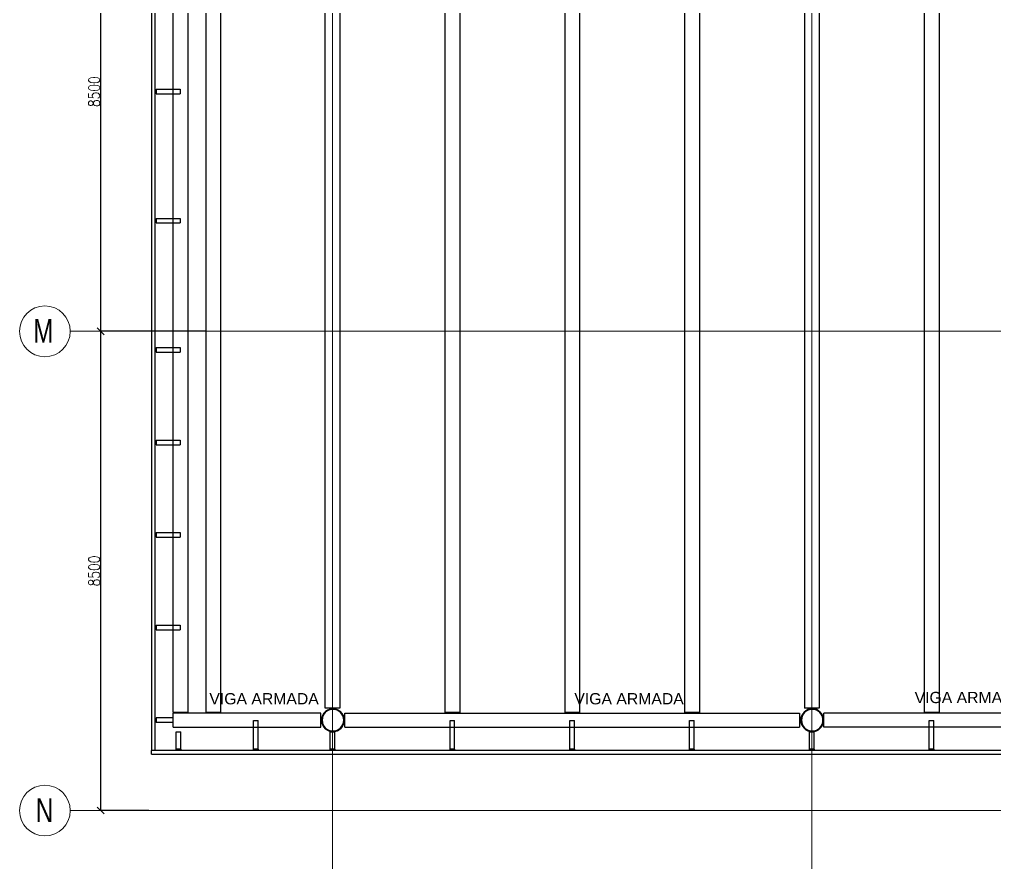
# Model space of a CAD drawing. Header units: millimetres. Extents: x -1715 to 93033, y -21962 to 25119.
# Drawn here: x -1715 to 15576, y -4783 to 10168 of the extents above; entities that cross this region are included whole.
import ezdxf
from ezdxf.enums import TextEntityAlignment as Align

# ---------------------------------------------------------------- set-up
doc = ezdxf.new("R2010")
doc.units = ezdxf.units.MM
doc.header["$LTSCALE"] = 0.4
doc.linetypes.add('Grid Line', pattern=[3.33375, 1.905, -0.47625, 0.47625, -0.47625])
for name, color, linetype, lineweight in [('0-1', 250, 'Continuous', 5), ('E_COLUMNAS-1', 1, 'Continuous', 25), ('E_COLUMNAS-3', 1, 'Continuous', 35), ('E_EJES', 8, 'Continuous', 9), ('E_EJES-1', 8, 'Grid Line', 9), ('E_TEXTO', 3, 'Continuous', 9), ('E_VIGAS-1', 31, 'Continuous', 25), ('E_VIGAS-2', 252, 'Continuous', 25), ('S-COLS-HDLN-1', 52, 'Continuous', 35)]:
    doc.layers.add(name, color=color, linetype=linetype, lineweight=lineweight)
doc.layers.add('COTAS', color=8, linetype='Continuous')
doc.styles.add('CNI_COTAS', font='romans.shx', dxfattribs={"width": 0.8})
doc.styles.add('Swis721 LtCn BT_1', font='swisscl.ttf', dxfattribs={"height": 0.42})
doc.styles.add('VERDANA', font='arial.ttf')
doc.dimstyles.new('1.5', dxfattribs={"dimscale": 0, "dimtxt": 200, "dimasz": 120, "dimexe": 4, "dimexo": 4, "dimgap": 15, "dimtad": 1, "dimdec": 0, "dimzin": 4, "dimdsep": 46, "dimtxsty": 'CNI_COTAS', "dimblk": 'OBLIQUE', "dimcen": -0.09, "dimclrd": 256, "dimclrt": 3, "dimadec": 0, "dimazin": 0, "dimtfac": 1, "dimtdec": 0, "dimtmove": 2, "dimatfit": 0, "dimldrblk": 'OBLIQUE', "dimfxl": 0.05, "dimtolj": 1, "dimtzin": 0, "dimarcsym": 0})

# ---------------------------------------------------------------- blocks, each defined once
blk = doc.blocks.new('EST_SFM_VIGA-METALICA-SECCION-C - EST_SFM_VIGA-METALICA-UPN160-1510769-_14_00m_N_E_-NIVEL-4 DOC')
at = {"layer": 'E_VIGAS-1'}
for p, q in [((-11.69, -0.018), (-11.69, 0.047)), ((11.677, 0.047), (-11.69, 0.047)), ((11.677, 0.047), (11.677, -0.018)), ((-11.69, -0.018), (11.677, -0.018))]:
    blk.add_line(p, q, dxfattribs=at)
blk = doc.blocks.new('EST_SFM_VIGA-METALICA-SECCION-C - EST_SFM_VIGA-METALICA-UPN160-1509776-_14_00m_N_E_-NIVEL-4 DOC')
at = {"layer": 'E_VIGAS-1'}
for p, q in [((-44.831, -0.018), (-44.831, 0.047)), ((44.822, 0.047), (-44.831, 0.047)), ((-44.831, -0.018), (44.822, -0.018))]:
    blk.add_line(p, q, dxfattribs=at)
blk = doc.blocks.new('DCTIB_CNI_EST_MOD-1A-FAC_0001_rvt-1-_14_00m_N_E_-NIVEL-4 DOC')
at = {"layer": 'E_VIGAS-1'}
for p, q in [((-85.808, 153.418), (-85.794, 153.418)), ((-85.794, 153.413), (-85.808, 153.413)), ((-85.794, 153.418), (-85.789, 153.418)), ((-85.789, 153.413), (-85.794, 153.413)), ((-85.789, 153.428), (-85.789, 153.456)), ((-85.789, 153.456), (-85.788, 153.456)), ((-85.789, 153.374), (-85.789, 153.402)), ((-85.788, 153.374), (-85.789, 153.374)), ((-85.788, 153.374), (-85.788, 153.456)), ((-85.788, 153.456), (-85.364, 153.456)), ((-85.788, 153.456), (-85.788, 153.374)), ((-85.788, 153.374), (-85.364, 153.374)), ((-85.364, 153.456), (-85.364, 153.374)), ((-85.808, 151.128), (-85.794, 151.128)), ((-85.794, 151.123), (-85.808, 151.123)), ((-85.794, 151.128), (-85.789, 151.128)), ((-85.789, 151.123), (-85.794, 151.123)), ((-85.789, 151.139), (-85.789, 151.166)), ((-85.789, 151.166), (-85.788, 151.166)), ((-85.788, 151.084), (-85.788, 151.166)), ((-85.788, 151.166), (-85.364, 151.166)), ((-85.788, 151.166), (-85.788, 151.084)), ((-85.364, 151.166), (-85.364, 151.084)), ((-85.789, 151.084), (-85.789, 151.112)), ((-85.788, 151.084), (-85.789, 151.084)), ((-85.788, 151.084), (-85.364, 151.084)), ((-85.789, 148.849), (-85.789, 148.876)), ((-85.789, 148.876), (-85.788, 148.876)), ((-85.788, 148.794), (-85.788, 148.876)), ((-85.788, 148.876), (-85.364, 148.876)), ((-85.788, 148.876), (-85.788, 148.794)), ((-85.364, 148.876), (-85.364, 148.794)), ((-85.808, 148.838), (-85.794, 148.838)), ((-85.794, 148.833), (-85.808, 148.833)), ((-85.794, 148.838), (-85.789, 148.838)), ((-85.789, 148.833), (-85.794, 148.833)), ((-85.789, 148.794), (-85.789, 148.822)), ((-85.788, 148.794), (-85.789, 148.794)), ((-85.788, 148.794), (-85.364, 148.794)), ((-85.808, 147.195), (-85.794, 147.195)), ((-85.794, 147.19), (-85.808, 147.19)), ((-85.794, 147.195), (-85.789, 147.195)), ((-85.789, 147.19), (-85.794, 147.19)), ((-85.789, 147.206), (-85.789, 147.234)), ((-85.789, 147.234), (-85.788, 147.234)), ((-85.789, 147.152), (-85.789, 147.18)), ((-85.788, 147.152), (-85.789, 147.152)), ((-85.788, 147.152), (-85.788, 147.234)), ((-85.788, 147.234), (-85.364, 147.234)), ((-85.788, 147.234), (-85.788, 147.152)), ((-85.788, 147.152), (-85.364, 147.152)), ((-85.364, 147.234), (-85.364, 147.152)), ((-85.789, 145.564), (-85.789, 145.592)), ((-85.789, 145.592), (-85.788, 145.592)), ((-85.788, 145.51), (-85.788, 145.592)), ((-85.788, 145.592), (-85.364, 145.592)), ((-85.788, 145.592), (-85.788, 145.51)), ((-85.364, 145.592), (-85.364, 145.51)), ((-85.808, 145.553), (-85.794, 145.553)), ((-85.794, 145.548), (-85.808, 145.548)), ((-85.794, 145.553), (-85.789, 145.553)), ((-85.789, 145.548), (-85.794, 145.548)), ((-85.789, 145.51), (-85.789, 145.537)), ((-85.788, 145.51), (-85.789, 145.51)), ((-85.788, 145.51), (-85.364, 145.51)), ((-85.808, 143.911), (-85.794, 143.911)), ((-85.794, 143.906), (-85.808, 143.906)), ((-85.794, 143.911), (-85.789, 143.911)), ((-85.789, 143.906), (-85.794, 143.906)), ((-85.789, 143.921), (-85.789, 143.949)), ((-85.789, 143.949), (-85.788, 143.949)), ((-85.789, 143.867), (-85.789, 143.895)), ((-85.788, 143.867), (-85.789, 143.867)), ((-85.788, 143.867), (-85.788, 143.949)), ((-85.788, 143.949), (-85.364, 143.949)), ((-85.788, 143.949), (-85.788, 143.867)), ((-85.788, 143.867), (-85.364, 143.867)), ((-85.364, 143.949), (-85.364, 143.867)), ((-85.789, 142.307), (-85.788, 142.307)), ((-85.789, 142.279), (-85.789, 142.307)), ((-85.788, 142.225), (-85.788, 142.307)), ((-85.788, 142.307), (-85.788, 142.225)), ((-85.491, 142.307), (-85.788, 142.307)), ((-85.491, 142.307), (-85.491, 142.225)), ((-85.808, 142.268), (-85.794, 142.268)), ((-85.794, 142.263), (-85.808, 142.263)), ((-85.794, 142.268), (-85.789, 142.268)), ((-85.789, 142.263), (-85.794, 142.263)), ((-85.789, 142.225), (-85.789, 142.253)), ((-85.788, 142.225), (-85.789, 142.225)), ((-85.491, 142.225), (-85.788, 142.225)), ((-84.064, 142.261), (-83.982, 142.261)), ((-84.064, 141.749), (-84.064, 142.261)), ((-83.982, 141.749), (-83.982, 142.261)), ((-80.578, 142.261), (-80.496, 142.261)), ((-80.578, 141.749), (-80.578, 142.261)), ((-80.496, 141.749), (-80.496, 142.261)), ((-78.453, 142.261), (-78.371, 142.261)), ((-78.453, 141.749), (-78.453, 142.261)), ((-78.371, 141.749), (-78.371, 142.261)), ((-76.328, 142.261), (-76.246, 142.261)), ((-76.328, 141.749), (-76.328, 142.261)), ((-76.246, 141.749), (-76.246, 142.261)), ((-72.078, 142.261), (-71.996, 142.261)), ((-72.078, 141.749), (-72.078, 142.261)), ((-71.996, 141.749), (-71.996, 142.261)), ((-85.435, 142.062), (-85.353, 142.062)), ((-85.435, 141.749), (-85.435, 142.062)), ((-85.353, 141.749), (-85.353, 142.062)), ((-82.703, 142.058), (-82.621, 142.058)), ((-82.703, 141.749), (-82.703, 142.058)), ((-82.621, 141.749), (-82.621, 142.058)), ((-74.203, 142.062), (-74.121, 142.062)), ((-74.203, 141.749), (-74.203, 142.062)), ((-74.121, 141.749), (-74.121, 142.062)), ((-85.353, 141.749), (-85.435, 141.749)), ((-85.435, 141.748), (-85.435, 141.749)), ((-85.435, 141.749), (-85.353, 141.749)), ((-85.407, 141.748), (-85.435, 141.748)), ((-85.396, 141.743), (-85.396, 141.748)), ((-85.396, 141.729), (-85.396, 141.743)), ((-85.391, 141.748), (-85.391, 141.743)), ((-85.391, 141.743), (-85.391, 141.729)), ((-85.353, 141.748), (-85.381, 141.748)), ((-85.353, 141.749), (-85.353, 141.748)), ((-83.982, 141.749), (-84.064, 141.749)), ((-84.064, 141.748), (-84.064, 141.749)), ((-84.064, 141.749), (-83.982, 141.749)), ((-84.037, 141.748), (-84.064, 141.748)), ((-84.026, 141.743), (-84.026, 141.748)), ((-84.026, 141.729), (-84.026, 141.743)), ((-84.021, 141.748), (-84.021, 141.743)), ((-84.021, 141.743), (-84.021, 141.729)), ((-83.982, 141.748), (-84.01, 141.748)), ((-83.982, 141.749), (-83.982, 141.748)), ((-82.621, 141.749), (-82.703, 141.749)), ((-82.703, 141.748), (-82.703, 141.749)), ((-82.703, 141.749), (-82.621, 141.749)), ((-82.675, 141.748), (-82.703, 141.748)), ((-82.664, 141.743), (-82.664, 141.748)), ((-82.664, 141.729), (-82.664, 141.743)), ((-82.659, 141.748), (-82.659, 141.743)), ((-82.659, 141.743), (-82.659, 141.729)), ((-82.621, 141.748), (-82.649, 141.748)), ((-82.621, 141.749), (-82.621, 141.748)), ((-80.496, 141.749), (-80.578, 141.749)), ((-80.578, 141.748), (-80.578, 141.749)), ((-80.578, 141.749), (-80.496, 141.749)), ((-80.55, 141.748), (-80.578, 141.748)), ((-80.539, 141.743), (-80.539, 141.748)), ((-80.539, 141.729), (-80.539, 141.743)), ((-80.534, 141.748), (-80.534, 141.743)), ((-80.534, 141.743), (-80.534, 141.729)), ((-80.496, 141.748), (-80.524, 141.748)), ((-80.496, 141.749), (-80.496, 141.748)), ((-78.371, 141.749), (-78.453, 141.749)), ((-78.453, 141.748), (-78.453, 141.749)), ((-78.453, 141.749), (-78.371, 141.749)), ((-78.425, 141.748), (-78.453, 141.748)), ((-78.414, 141.743), (-78.414, 141.748)), ((-78.414, 141.729), (-78.414, 141.743)), ((-78.409, 141.748), (-78.409, 141.743)), ((-78.409, 141.743), (-78.409, 141.729)), ((-78.371, 141.748), (-78.399, 141.748)), ((-78.371, 141.749), (-78.371, 141.748)), ((-76.246, 141.749), (-76.328, 141.749)), ((-76.328, 141.748), (-76.328, 141.749)), ((-76.328, 141.749), (-76.246, 141.749)), ((-76.3, 141.748), (-76.328, 141.748)), ((-76.289, 141.743), (-76.289, 141.748)), ((-76.289, 141.729), (-76.289, 141.743)), ((-76.284, 141.748), (-76.284, 141.743)), ((-76.284, 141.743), (-76.284, 141.729)), ((-76.246, 141.748), (-76.274, 141.748)), ((-76.246, 141.749), (-76.246, 141.748)), ((-74.121, 141.749), (-74.203, 141.749)), ((-74.203, 141.748), (-74.203, 141.749)), ((-74.203, 141.749), (-74.121, 141.749)), ((-74.175, 141.748), (-74.203, 141.748)), ((-74.164, 141.743), (-74.164, 141.748)), ((-74.164, 141.729), (-74.164, 141.743)), ((-74.159, 141.748), (-74.159, 141.743)), ((-74.159, 141.743), (-74.159, 141.729)), ((-74.121, 141.748), (-74.149, 141.748)), ((-74.121, 141.749), (-74.121, 141.748)), ((-71.996, 141.749), (-72.078, 141.749)), ((-72.078, 141.748), (-72.078, 141.749)), ((-72.078, 141.749), (-71.996, 141.749)), ((-72.05, 141.748), (-72.078, 141.748)), ((-72.039, 141.743), (-72.039, 141.748)), ((-72.039, 141.729), (-72.039, 141.743)), ((-72.034, 141.748), (-72.034, 141.743)), ((-72.034, 141.743), (-72.034, 141.729)), ((-71.996, 141.748), (-72.024, 141.748)), ((-71.996, 141.749), (-71.996, 141.748))]:
    blk.add_line(p, q, dxfattribs=at)
for points, knots in [([(-85.789, 153.428), (-85.789, 153.428), (-85.789, 153.426), (-85.789, 153.424), (-85.79, 153.421), (-85.791, 153.419), (-85.792, 153.418), (-85.793, 153.418), (-85.794, 153.418)], [0, 0, 0, 0, 0.142857, 0.285714, 0.428571, 0.571429, 0.785714, 1, 1, 1, 1]), ([(-85.794, 153.418), (-85.793, 153.418), (-85.792, 153.418), (-85.791, 153.42), (-85.79, 153.421), (-85.79, 153.423), (-85.789, 153.424), (-85.789, 153.426), (-85.789, 153.427), (-85.789, 153.428)], [0, 0, 0, 0, 0.285714, 0.428571, 0.571429, 0.678571, 0.732143, 0.785714, 1, 1, 1, 1]), ([(-85.789, 153.402), (-85.789, 153.403), (-85.789, 153.405), (-85.789, 153.407), (-85.79, 153.409), (-85.791, 153.411), (-85.792, 153.412), (-85.793, 153.413), (-85.794, 153.413)], [0, 0, 0, 0, 0.142857, 0.285714, 0.428571, 0.571429, 0.785714, 1, 1, 1, 1]), ([(-85.794, 153.413), (-85.793, 153.413), (-85.792, 153.412), (-85.791, 153.411), (-85.79, 153.409), (-85.79, 153.408), (-85.789, 153.407), (-85.789, 153.405), (-85.789, 153.403), (-85.789, 153.402)], [0, 0, 0, 0, 0.285714, 0.428571, 0.571429, 0.678571, 0.732143, 0.785714, 1, 1, 1, 1]), ([(-85.789, 151.139), (-85.789, 151.138), (-85.789, 151.136), (-85.789, 151.134), (-85.79, 151.131), (-85.791, 151.13), (-85.792, 151.128), (-85.793, 151.128), (-85.794, 151.128)], [0, 0, 0, 0, 0.142857, 0.285714, 0.428571, 0.571429, 0.785714, 1, 1, 1, 1]), ([(-85.794, 151.128), (-85.793, 151.128), (-85.792, 151.128), (-85.791, 151.13), (-85.79, 151.131), (-85.79, 151.133), (-85.789, 151.134), (-85.789, 151.136), (-85.789, 151.137), (-85.789, 151.139)], [0, 0, 0, 0, 0.285714, 0.428571, 0.571429, 0.678571, 0.732143, 0.785714, 1, 1, 1, 1]), ([(-85.789, 151.112), (-85.789, 151.113), (-85.789, 151.115), (-85.789, 151.117), (-85.79, 151.119), (-85.791, 151.121), (-85.792, 151.123), (-85.793, 151.123), (-85.794, 151.123)], [0, 0, 0, 0, 0.142857, 0.285714, 0.428571, 0.571429, 0.785714, 1, 1, 1, 1]), ([(-85.794, 151.123), (-85.793, 151.123), (-85.792, 151.122), (-85.791, 151.121), (-85.79, 151.119), (-85.79, 151.118), (-85.789, 151.117), (-85.789, 151.115), (-85.789, 151.113), (-85.789, 151.112)], [0, 0, 0, 0, 0.285714, 0.428571, 0.571429, 0.678571, 0.732143, 0.785714, 1, 1, 1, 1]), ([(-85.789, 148.849), (-85.789, 148.848), (-85.789, 148.846), (-85.789, 148.844), (-85.79, 148.842), (-85.791, 148.84), (-85.792, 148.838), (-85.793, 148.838), (-85.794, 148.838)], [0, 0, 0, 0, 0.142857, 0.285714, 0.428571, 0.571429, 0.785714, 1, 1, 1, 1]), ([(-85.794, 148.838), (-85.793, 148.838), (-85.792, 148.838), (-85.791, 148.84), (-85.79, 148.841), (-85.79, 148.843), (-85.789, 148.844), (-85.789, 148.846), (-85.789, 148.847), (-85.789, 148.849)], [0, 0, 0, 0, 0.285714, 0.428571, 0.571429, 0.678571, 0.732143, 0.785714, 1, 1, 1, 1]), ([(-85.789, 148.822), (-85.789, 148.823), (-85.789, 148.825), (-85.789, 148.827), (-85.79, 148.829), (-85.791, 148.831), (-85.792, 148.833), (-85.793, 148.833), (-85.794, 148.833)], [0, 0, 0, 0, 0.142857, 0.285714, 0.428571, 0.571429, 0.785714, 1, 1, 1, 1]), ([(-85.794, 148.833), (-85.793, 148.833), (-85.792, 148.833), (-85.791, 148.831), (-85.79, 148.829), (-85.79, 148.828), (-85.789, 148.827), (-85.789, 148.825), (-85.789, 148.823), (-85.789, 148.822)], [0, 0, 0, 0, 0.285714, 0.428571, 0.571429, 0.678571, 0.732143, 0.785714, 1, 1, 1, 1]), ([(-85.789, 147.206), (-85.789, 147.205), (-85.789, 147.204), (-85.789, 147.201), (-85.79, 147.199), (-85.791, 147.197), (-85.792, 147.196), (-85.793, 147.195), (-85.794, 147.195)], [0, 0, 0, 0, 0.142857, 0.285714, 0.428571, 0.571429, 0.785714, 1, 1, 1, 1]), ([(-85.794, 147.195), (-85.793, 147.195), (-85.792, 147.196), (-85.791, 147.197), (-85.79, 147.199), (-85.79, 147.2), (-85.789, 147.202), (-85.789, 147.203), (-85.789, 147.205), (-85.789, 147.206)], [0, 0, 0, 0, 0.285714, 0.428571, 0.571429, 0.678571, 0.732143, 0.785714, 1, 1, 1, 1]), ([(-85.789, 147.18), (-85.789, 147.181), (-85.789, 147.182), (-85.789, 147.185), (-85.79, 147.187), (-85.791, 147.189), (-85.792, 147.19), (-85.793, 147.19), (-85.794, 147.19)], [0, 0, 0, 0, 0.142857, 0.285714, 0.428571, 0.571429, 0.785714, 1, 1, 1, 1]), ([(-85.794, 147.19), (-85.793, 147.19), (-85.792, 147.19), (-85.791, 147.189), (-85.79, 147.187), (-85.79, 147.186), (-85.789, 147.184), (-85.789, 147.183), (-85.789, 147.181), (-85.789, 147.18)], [0, 0, 0, 0, 0.285714, 0.428571, 0.571429, 0.678571, 0.732143, 0.785714, 1, 1, 1, 1]), ([(-85.789, 145.564), (-85.789, 145.563), (-85.789, 145.561), (-85.789, 145.559), (-85.79, 145.557), (-85.791, 145.555), (-85.792, 145.553), (-85.793, 145.553), (-85.794, 145.553)], [0, 0, 0, 0, 0.142857, 0.285714, 0.428571, 0.571429, 0.785714, 1, 1, 1, 1]), ([(-85.794, 145.553), (-85.793, 145.553), (-85.792, 145.553), (-85.791, 145.555), (-85.79, 145.557), (-85.79, 145.558), (-85.789, 145.559), (-85.789, 145.561), (-85.789, 145.562), (-85.789, 145.564)], [0, 0, 0, 0, 0.285714, 0.428571, 0.571429, 0.678571, 0.732143, 0.785714, 1, 1, 1, 1]), ([(-85.789, 145.537), (-85.789, 145.538), (-85.789, 145.54), (-85.789, 145.542), (-85.79, 145.544), (-85.791, 145.546), (-85.792, 145.548), (-85.793, 145.548), (-85.794, 145.548)], [0, 0, 0, 0, 0.142857, 0.285714, 0.428571, 0.571429, 0.785714, 1, 1, 1, 1]), ([(-85.794, 145.548), (-85.793, 145.548), (-85.792, 145.548), (-85.791, 145.546), (-85.79, 145.545), (-85.79, 145.543), (-85.789, 145.542), (-85.789, 145.54), (-85.789, 145.539), (-85.789, 145.537)], [0, 0, 0, 0, 0.285714, 0.428571, 0.571429, 0.678571, 0.732143, 0.785714, 1, 1, 1, 1]), ([(-85.789, 143.921), (-85.789, 143.92), (-85.789, 143.919), (-85.789, 143.916), (-85.79, 143.914), (-85.791, 143.912), (-85.792, 143.911), (-85.793, 143.911), (-85.794, 143.911)], [0, 0, 0, 0, 0.142857, 0.285714, 0.428571, 0.571429, 0.785714, 1, 1, 1, 1]), ([(-85.794, 143.911), (-85.793, 143.911), (-85.792, 143.911), (-85.791, 143.913), (-85.79, 143.914), (-85.79, 143.916), (-85.789, 143.917), (-85.789, 143.918), (-85.789, 143.92), (-85.789, 143.921)], [0, 0, 0, 0, 0.285714, 0.428571, 0.571429, 0.678571, 0.732143, 0.785714, 1, 1, 1, 1]), ([(-85.789, 143.895), (-85.789, 143.896), (-85.789, 143.897), (-85.789, 143.9), (-85.79, 143.902), (-85.791, 143.904), (-85.792, 143.905), (-85.793, 143.906), (-85.794, 143.906)], [0, 0, 0, 0, 0.142857, 0.285714, 0.428571, 0.571429, 0.785714, 1, 1, 1, 1]), ([(-85.794, 143.906), (-85.793, 143.906), (-85.792, 143.905), (-85.791, 143.904), (-85.79, 143.902), (-85.79, 143.901), (-85.789, 143.9), (-85.789, 143.898), (-85.789, 143.896), (-85.789, 143.895)], [0, 0, 0, 0, 0.285714, 0.428571, 0.571429, 0.678571, 0.732143, 0.785714, 1, 1, 1, 1]), ([(-85.794, 142.268), (-85.793, 142.268), (-85.792, 142.269), (-85.791, 142.27), (-85.79, 142.272), (-85.79, 142.273), (-85.789, 142.274), (-85.789, 142.276), (-85.789, 142.278), (-85.789, 142.279)], [0, 0, 0, 0, 0.285714, 0.428571, 0.571429, 0.678571, 0.732143, 0.785714, 1, 1, 1, 1]), ([(-85.789, 142.279), (-85.789, 142.278), (-85.789, 142.276), (-85.789, 142.274), (-85.79, 142.272), (-85.791, 142.27), (-85.792, 142.269), (-85.793, 142.268), (-85.794, 142.268)], [0, 0, 0, 0, 0.142857, 0.285714, 0.428571, 0.571429, 0.785714, 1, 1, 1, 1]), ([(-85.794, 142.263), (-85.793, 142.263), (-85.792, 142.263), (-85.791, 142.261), (-85.79, 142.26), (-85.79, 142.258), (-85.789, 142.257), (-85.789, 142.255), (-85.789, 142.254), (-85.789, 142.253)], [0, 0, 0, 0, 0.285714, 0.428571, 0.571429, 0.678571, 0.732143, 0.785714, 1, 1, 1, 1]), ([(-85.789, 142.253), (-85.789, 142.253), (-85.789, 142.255), (-85.789, 142.257), (-85.79, 142.26), (-85.791, 142.262), (-85.792, 142.263), (-85.793, 142.263), (-85.794, 142.263)], [0, 0, 0, 0, 0.142857, 0.285714, 0.428571, 0.571429, 0.785714, 1, 1, 1, 1]), ([(-85.407, 141.748), (-85.406, 141.748), (-85.405, 141.748), (-85.402, 141.748), (-85.4, 141.747), (-85.398, 141.747), (-85.397, 141.745), (-85.396, 141.744), (-85.396, 141.743)], [0, 0, 0, 0, 0.142857, 0.285714, 0.428571, 0.571429, 0.785714, 1, 1, 1, 1]), ([(-85.396, 141.743), (-85.396, 141.744), (-85.397, 141.745), (-85.398, 141.747), (-85.4, 141.747), (-85.401, 141.748), (-85.402, 141.748), (-85.404, 141.748), (-85.406, 141.748), (-85.407, 141.748)], [0, 0, 0, 0, 0.285714, 0.428571, 0.571429, 0.678571, 0.732143, 0.785714, 1, 1, 1, 1]), ([(-85.381, 141.748), (-85.382, 141.748), (-85.383, 141.748), (-85.386, 141.748), (-85.388, 141.747), (-85.39, 141.747), (-85.391, 141.745), (-85.391, 141.744), (-85.391, 141.743)], [0, 0, 0, 0, 0.142857, 0.285714, 0.428571, 0.571429, 0.785714, 1, 1, 1, 1]), ([(-85.391, 141.743), (-85.391, 141.744), (-85.391, 141.745), (-85.389, 141.747), (-85.388, 141.747), (-85.386, 141.748), (-85.385, 141.748), (-85.384, 141.748), (-85.382, 141.748), (-85.381, 141.748)], [0, 0, 0, 0, 0.285714, 0.428571, 0.571429, 0.678571, 0.732143, 0.785714, 1, 1, 1, 1]), ([(-84.037, 141.748), (-84.036, 141.748), (-84.034, 141.748), (-84.032, 141.748), (-84.03, 141.747), (-84.028, 141.747), (-84.026, 141.745), (-84.026, 141.744), (-84.026, 141.743)], [0, 0, 0, 0, 0.142857, 0.285714, 0.428571, 0.571429, 0.785714, 1, 1, 1, 1]), ([(-84.026, 141.743), (-84.026, 141.744), (-84.026, 141.745), (-84.028, 141.747), (-84.029, 141.747), (-84.031, 141.748), (-84.032, 141.748), (-84.034, 141.748), (-84.035, 141.748), (-84.037, 141.748)], [0, 0, 0, 0, 0.285714, 0.428571, 0.571429, 0.678571, 0.732143, 0.785714, 1, 1, 1, 1]), ([(-84.01, 141.748), (-84.011, 141.748), (-84.013, 141.748), (-84.015, 141.748), (-84.017, 141.747), (-84.019, 141.747), (-84.021, 141.745), (-84.021, 141.744), (-84.021, 141.743)], [0, 0, 0, 0, 0.142857, 0.285714, 0.428571, 0.571429, 0.785714, 1, 1, 1, 1]), ([(-84.021, 141.743), (-84.021, 141.744), (-84.021, 141.745), (-84.019, 141.747), (-84.017, 141.747), (-84.016, 141.748), (-84.015, 141.748), (-84.013, 141.748), (-84.011, 141.748), (-84.01, 141.748)], [0, 0, 0, 0, 0.285714, 0.428571, 0.571429, 0.678571, 0.732143, 0.785714, 1, 1, 1, 1]), ([(-82.664, 141.743), (-82.664, 141.744), (-82.665, 141.745), (-82.666, 141.747), (-82.668, 141.747), (-82.669, 141.748), (-82.67, 141.748), (-82.672, 141.748), (-82.674, 141.748), (-82.675, 141.748)], [0, 0, 0, 0, 0.285714, 0.428571, 0.571429, 0.678571, 0.732143, 0.785714, 1, 1, 1, 1]), ([(-82.674, 141.748), (-82.674, 141.748), (-82.672, 141.748), (-82.67, 141.748), (-82.668, 141.747), (-82.666, 141.747), (-82.665, 141.745), (-82.664, 141.744), (-82.664, 141.743)], [0.0405585, 0.0405585, 0.0405585, 0.0405585, 0.1428571, 0.2857143, 0.4285714, 0.5714286, 0.7857143, 1, 1, 1, 1]), ([(-82.649, 141.748), (-82.65, 141.748), (-82.651, 141.748), (-82.654, 141.748), (-82.656, 141.747), (-82.658, 141.747), (-82.659, 141.745), (-82.659, 141.744), (-82.659, 141.743)], [0, 0, 0, 0, 0.142857, 0.285714, 0.428571, 0.571429, 0.785714, 1, 1, 1, 1]), ([(-82.659, 141.743), (-82.659, 141.744), (-82.659, 141.745), (-82.657, 141.747), (-82.656, 141.747), (-82.654, 141.748), (-82.653, 141.748), (-82.652, 141.748), (-82.65, 141.748), (-82.649, 141.748)], [0, 0, 0, 0, 0.285714, 0.428571, 0.571429, 0.678571, 0.732143, 0.785714, 1, 1, 1, 1]), ([(-80.55, 141.748), (-80.549, 141.748), (-80.548, 141.748), (-80.545, 141.748), (-80.543, 141.747), (-80.541, 141.747), (-80.54, 141.745), (-80.539, 141.744), (-80.539, 141.743)], [0, 0, 0, 0, 0.142857, 0.285714, 0.428571, 0.571429, 0.785714, 1, 1, 1, 1]), ([(-80.539, 141.743), (-80.539, 141.744), (-80.54, 141.745), (-80.541, 141.747), (-80.543, 141.747), (-80.544, 141.748), (-80.545, 141.748), (-80.547, 141.748), (-80.549, 141.748), (-80.55, 141.748)], [0, 0, 0, 0, 0.285714, 0.428571, 0.571429, 0.678571, 0.732143, 0.785714, 1, 1, 1, 1]), ([(-80.524, 141.748), (-80.525, 141.748), (-80.526, 141.748), (-80.529, 141.748), (-80.531, 141.747), (-80.533, 141.747), (-80.534, 141.745), (-80.534, 141.744), (-80.534, 141.743)], [0, 0, 0, 0, 0.142857, 0.285714, 0.428571, 0.571429, 0.785714, 1, 1, 1, 1]), ([(-80.534, 141.743), (-80.534, 141.744), (-80.534, 141.745), (-80.532, 141.747), (-80.531, 141.747), (-80.529, 141.748), (-80.528, 141.748), (-80.527, 141.748), (-80.525, 141.748), (-80.524, 141.748)], [0, 0, 0, 0, 0.285714, 0.428571, 0.571429, 0.678571, 0.732143, 0.785714, 1, 1, 1, 1]), ([(-78.425, 141.748), (-78.424, 141.748), (-78.423, 141.748), (-78.42, 141.748), (-78.418, 141.747), (-78.416, 141.747), (-78.415, 141.745), (-78.414, 141.744), (-78.414, 141.743)], [0, 0, 0, 0, 0.142857, 0.285714, 0.428571, 0.571429, 0.785714, 1, 1, 1, 1]), ([(-78.414, 141.743), (-78.414, 141.744), (-78.415, 141.745), (-78.416, 141.747), (-78.418, 141.747), (-78.419, 141.748), (-78.42, 141.748), (-78.422, 141.748), (-78.424, 141.748), (-78.425, 141.748)], [0, 0, 0, 0, 0.285714, 0.428571, 0.571429, 0.678571, 0.732143, 0.785714, 1, 1, 1, 1]), ([(-78.399, 141.748), (-78.4, 141.748), (-78.401, 141.748), (-78.404, 141.748), (-78.406, 141.747), (-78.408, 141.747), (-78.409, 141.745), (-78.409, 141.744), (-78.409, 141.743)], [0, 0, 0, 0, 0.142857, 0.285714, 0.428571, 0.571429, 0.785714, 1, 1, 1, 1]), ([(-78.409, 141.743), (-78.409, 141.744), (-78.409, 141.745), (-78.407, 141.747), (-78.406, 141.747), (-78.404, 141.748), (-78.403, 141.748), (-78.402, 141.748), (-78.4, 141.748), (-78.399, 141.748)], [0, 0, 0, 0, 0.285714, 0.428571, 0.571429, 0.678571, 0.732143, 0.785714, 1, 1, 1, 1]), ([(-76.3, 141.748), (-76.299, 141.748), (-76.298, 141.748), (-76.295, 141.748), (-76.293, 141.747), (-76.291, 141.747), (-76.29, 141.745), (-76.289, 141.744), (-76.289, 141.743)], [0, 0, 0, 0, 0.142857, 0.285714, 0.428571, 0.571429, 0.785714, 1, 1, 1, 1]), ([(-76.289, 141.743), (-76.289, 141.744), (-76.29, 141.745), (-76.291, 141.747), (-76.293, 141.747), (-76.294, 141.748), (-76.295, 141.748), (-76.297, 141.748), (-76.299, 141.748), (-76.3, 141.748)], [0, 0, 0, 0, 0.285714, 0.428571, 0.571429, 0.678571, 0.732143, 0.785714, 1, 1, 1, 1]), ([(-76.274, 141.748), (-76.275, 141.748), (-76.276, 141.748), (-76.279, 141.748), (-76.281, 141.747), (-76.283, 141.747), (-76.284, 141.745), (-76.284, 141.744), (-76.284, 141.743)], [0, 0, 0, 0, 0.142857, 0.285714, 0.428571, 0.571429, 0.785714, 1, 1, 1, 1]), ([(-76.284, 141.743), (-76.284, 141.744), (-76.284, 141.745), (-76.282, 141.747), (-76.281, 141.747), (-76.279, 141.748), (-76.278, 141.748), (-76.277, 141.748), (-76.275, 141.748), (-76.274, 141.748)], [0, 0, 0, 0, 0.285714, 0.428571, 0.571429, 0.678571, 0.732143, 0.785714, 1, 1, 1, 1]), ([(-74.175, 141.748), (-74.174, 141.748), (-74.173, 141.748), (-74.17, 141.748), (-74.168, 141.747), (-74.166, 141.747), (-74.165, 141.745), (-74.164, 141.744), (-74.164, 141.743)], [0, 0, 0, 0, 0.142857, 0.285714, 0.428571, 0.571429, 0.785714, 1, 1, 1, 1]), ([(-74.164, 141.743), (-74.164, 141.744), (-74.165, 141.745), (-74.166, 141.747), (-74.168, 141.747), (-74.169, 141.748), (-74.17, 141.748), (-74.172, 141.748), (-74.174, 141.748), (-74.175, 141.748)], [0, 0, 0, 0, 0.285714, 0.428571, 0.571429, 0.678571, 0.732143, 0.785714, 1, 1, 1, 1]), ([(-74.149, 141.748), (-74.15, 141.748), (-74.151, 141.748), (-74.154, 141.748), (-74.156, 141.747), (-74.158, 141.747), (-74.159, 141.745), (-74.159, 141.744), (-74.159, 141.743)], [0, 0, 0, 0, 0.142857, 0.285714, 0.428571, 0.571429, 0.785714, 1, 1, 1, 1]), ([(-74.159, 141.743), (-74.159, 141.744), (-74.159, 141.745), (-74.157, 141.747), (-74.156, 141.747), (-74.154, 141.748), (-74.153, 141.748), (-74.152, 141.748), (-74.15, 141.748), (-74.149, 141.748)], [0, 0, 0, 0, 0.285714, 0.428571, 0.571429, 0.678571, 0.732143, 0.785714, 1, 1, 1, 1]), ([(-72.05, 141.748), (-72.049, 141.748), (-72.048, 141.748), (-72.045, 141.748), (-72.043, 141.747), (-72.041, 141.747), (-72.04, 141.745), (-72.039, 141.744), (-72.039, 141.743)], [0, 0, 0, 0, 0.142857, 0.285714, 0.428571, 0.571429, 0.785714, 1, 1, 1, 1]), ([(-72.039, 141.743), (-72.039, 141.744), (-72.04, 141.745), (-72.041, 141.747), (-72.043, 141.747), (-72.044, 141.748), (-72.045, 141.748), (-72.047, 141.748), (-72.049, 141.748), (-72.05, 141.748)], [0, 0, 0, 0, 0.285714, 0.428571, 0.571429, 0.678571, 0.732143, 0.785714, 1, 1, 1, 1]), ([(-72.024, 141.748), (-72.025, 141.748), (-72.026, 141.748), (-72.029, 141.748), (-72.031, 141.747), (-72.033, 141.747), (-72.034, 141.745), (-72.034, 141.744), (-72.034, 141.743)], [0, 0, 0, 0, 0.142857, 0.285714, 0.428571, 0.571429, 0.785714, 1, 1, 1, 1]), ([(-72.034, 141.743), (-72.034, 141.744), (-72.034, 141.745), (-72.032, 141.747), (-72.031, 141.747), (-72.029, 141.748), (-72.028, 141.748), (-72.027, 141.748), (-72.025, 141.748), (-72.024, 141.748)], [0, 0, 0, 0, 0.285714, 0.428571, 0.571429, 0.678571, 0.732143, 0.785714, 1, 1, 1, 1])]:
    blk.add_open_spline(points, degree=3, knots=knots, dxfattribs=at)
at = {"layer": 'E_VIGAS-1', "rotation": 269.9999999999999}
blk.add_blockref('EST_SFM_VIGA-METALICA-SECCION-C - EST_SFM_VIGA-METALICA-UPN160-1510769-_14_00m_N_E_-NIVEL-4 DOC', (-85.855, 153.406), dxfattribs=at)
at = {"layer": 'E_VIGAS-1'}
blk.add_blockref('EST_SFM_VIGA-METALICA-SECCION-C - EST_SFM_VIGA-METALICA-UPN160-1509776-_14_00m_N_E_-NIVEL-4 DOC', (-41.042, 141.682), dxfattribs=at)
blk = doc.blocks.new('EST_SFM_VIGA-METALICA-SECCION-H - EST_SFM_VIGA-METALICA_ARMADA250x1130x25x13-2650124-_14_00m_N_E_-NIVEL-4 DOC')
at = {"layer": 'E_VIGAS-2'}
for p, q in [((-4.034, -0.125), (-4.034, 0.125)), ((-4.034, 0.125), (4.034, 0.125)), ((4.034, 0.125), (4.034, -0.125)), ((-4.034, -0.125), (4.034, -0.125))]:
    blk.add_line(p, q, dxfattribs=at)
blk = doc.blocks.new('EST_SFM_VIGA-METALICA-SECCION-H - EST_SFM_VIGA-METALICA_ARMADA250x1130x25x13-2650125-_14_00m_N_E_-NIVEL-4 DOC')
at = {"layer": 'E_VIGAS-2'}
for p, q in [((-4.0723, -0.125), (-4.0723, 0.125)), ((-4.0723, 0.125), (4.0341, 0.125)), ((4.0341, 0.125), (4.0341, -0.125)), ((-4.0723, -0.125), (4.0341, -0.125))]:
    blk.add_line(p, q, dxfattribs=at)
blk = doc.blocks.new('Grid - CNI_NOMBRE EJES-372759-_14_00m_N_E_-NIVEL-4 DOC')
at = {"layer": 'E_EJES'}
blk.add_circle((0, 0), 0.003, dxfattribs=at)
blk = doc.blocks.new('EST_SCM_COLUMNA-METALICA-SECCION-CIRCULAR - EST_SCM_COLUMNA-TUBULAR-CIRCULAR_PTEØ_16__e_12_7mm-V15-_14_00m_N_E_-NIVEL-4 DOC')
at = {"layer": 'E_COLUMNAS-1'}
for radius, start, end in [(0.191, 0, 180), (0.203, 55.3846, 138.4615), (0.203, 152.3077, 180), (0.203, 180, 301.5276), (0.191, 180, 0), (0.203, 138.8676, 152.2934), (0.203, 0.1163, 54.8877), (0.203, 301.6076, 304.3453), (0.203, 304.6154, 359.8837)]:
    blk.add_arc((0, 0), radius, start, end, dxfattribs=at)
at = {"layer": 'S-COLS-HDLN-1'}
blk.add_line((0.106, -0.173), (0.106, -0.173), dxfattribs=at)
for start, end in [(138.4615, 138.8536), (54.9017, 55.3846), (304.3593, 304.6154)]:
    blk.add_arc((0, 0), 0.203, start, end, dxfattribs=at)
blk = doc.blocks.new('_Oblique')
at = {"color": 0, "linetype": 'ByBlock', "lineweight": -2}
blk.add_line((-0.5, -0.5), (0.5, 0.5), dxfattribs=at)
blk = doc.blocks.new('*D425')
at = {"layer": 'COTAS', "color": 0, "lineweight": -2, "transparency": 16777216}
for p, q in [((621, 4638), (-279, 4638)), ((581, -3862), (-279, -3862))]:
    blk.add_line(p, q, dxfattribs=at)
at = {"layer": 'COTAS', "lineweight": -2, "transparency": 16777216}
blk.add_line((-275, -3862), (-275, 4638), dxfattribs=at)
at = {"layer": 'Defpoints', "color": 0, "transparency": 16777216}
for p in [(-275, 4638), (625, 4638), (585, -3862)]:
    blk.add_point(p, dxfattribs=at)
at = {"layer": 'COTAS', "lineweight": -2, "transparency": 16777216, "xscale": 120, "yscale": 120, "zscale": 120}
for p, rotation in [((-275, 4638), 90), ((-275, -3862), 270)]:
    blk.add_blockref('_Oblique', p, dxfattribs=dict(at, rotation=rotation))
at = {"layer": 'COTAS', "color": 3, "transparency": 16777216, "insert": (-390, 388), "char_height": 200, "attachment_point": 5, "rotation": 90, "style": 'CNI_COTAS'}
blk.add_mtext('\\A1;8500', dxfattribs=at)
blk = doc.blocks.new('*D426')
at = {"layer": 'COTAS', "color": 0, "lineweight": -2, "transparency": 16777216}
for p, q in [((621, 13138), (-279, 13138)), ((1589, 4638), (-279, 4638))]:
    blk.add_line(p, q, dxfattribs=at)
at = {"layer": 'COTAS', "lineweight": -2, "transparency": 16777216}
blk.add_line((-275, 4638), (-275, 13138), dxfattribs=at)
at = {"layer": 'Defpoints', "color": 0, "transparency": 16777216}
for p in [(-275, 13138), (625, 13138), (1593, 4638)]:
    blk.add_point(p, dxfattribs=at)
at = {"layer": 'COTAS', "lineweight": -2, "transparency": 16777216, "xscale": 120, "yscale": 120, "zscale": 120}
for p, rotation in [((-275, 13138), 90), ((-275, 4638), 270)]:
    blk.add_blockref('_Oblique', p, dxfattribs=dict(at, rotation=rotation))
at = {"layer": 'COTAS', "color": 3, "transparency": 16777216, "insert": (-390, 8888), "char_height": 200, "attachment_point": 5, "rotation": 90, "style": 'CNI_COTAS'}
blk.add_mtext('\\A1;8500', dxfattribs=at)

msp = doc.modelspace()

# ---------------------------------------------------------------- linework, layer by layer
at = {"layer": 'E_COLUMNAS-1'}
for points in [[(12342.9, -2055.1, 0.9989853), (12343.3, -2461.5, 0.9989853), (12343.7, -2055.1)], [(12343.3, -2448.8, 1), (12343.3, -2067.8, 1), (12343.3, -2448.8)]]:
    msp.add_lwpolyline(points, format="xyb", dxfattribs=at)
at = {"layer": 'E_EJES-1'}
for p, q in [((3836, -6383.3), (3836, 24219.3)), ((12336, -6383.3), (12336, 24219.3)), ((-814.6, 4638.1), (92132.7, 4638.1)), ((-814.6, -3861.9), (92132.7, -3861.8))]:
    msp.add_line(p, q, dxfattribs=at)
at = {"layer": 'E_VIGAS-2'}
for p, q in [((1007.9, -2120.8), (1007.9, 19897.3)), ((1271.8, 19897.3), (1271.8, -2120.8)), ((1586.9, 19890), (1587, -2120.8)), ((1850.9, 19890), (1851, -2120.8)), ((5829, 19897.3), (5829, -2120.8)), ((6093, 19897.3), (6093, -2120.8)), ((7954, 19897.3), (7954, -2120.8)), ((8218, 19897.3), (8218, -2120.8)), ((10079, 19897.3), (10079, -2120.8)), ((10343, 19897.3), (10343, -2120.8)), ((14329, 19897.3), (14329, -2120.8)), ((14593, 19897.3), (14593, -2120.8)), ((3968, 19821.8), (3968, -2045.2)), ((12204, 19821.8), (12204, -2045.2)), ((12468, 19821.8), (12468, -2045.2)), ((12468, -2045.2), (12204, -2045.2)), ((1271.8, -2120.8), (1007.9, -2120.8)), ((1007.9, -2383.6), (1007.9, -2133.6)), ((1851, -2120.8), (1587, -2120.8)), ((6093, -2120.8), (5829, -2120.8)), ((8218, -2120.8), (7954, -2120.8)), ((10343, -2120.8), (10079, -2120.8)), ((14593, -2120.8), (14329, -2120.8))]:
    msp.add_line(p, q, dxfattribs=at)
for points in [[(3968, -2045.2), (3704, -2045.2), (3704, 19821.8)], [(1007.9, -2383.6), (3628.4, -2383.6), (3628.4, -2133.6), (1007.9, -2133.6)]]:
    msp.add_lwpolyline(points, dxfattribs=at)

# ---------------------------------------------------------------- block references
at = {"layer": '0-1', "xscale": 1000.000000001395, "yscale": 1000.000000001395, "zscale": 1000.000000001395}
msp.add_blockref('DCTIB_CNI_EST_MOD-1A-FAC_0001_rvt-1-_14_00m_N_E_-NIVEL-4 DOC', (86498.1, -144524.3), dxfattribs=at)
at = {"layer": 'E_COLUMNAS-3', "xscale": 1000.000000001395, "yscale": 1000.000000001395, "zscale": 1000.000000001395, "rotation": 89.9999999999999}
msp.add_blockref('EST_SCM_COLUMNA-METALICA-SECCION-CIRCULAR - EST_SCM_COLUMNA-TUBULAR-CIRCULAR_PTEØ_16__e_12_7mm-V15-_14_00m_N_E_-NIVEL-4 DOC', (3843.3, -2258.3), dxfattribs=at)
at = {"layer": 'E_EJES', "xscale": 150000.0000002091, "yscale": 150000.0000002091, "zscale": 150000.0000002091, "rotation": 269.9999999999994}
for p in [(-1264.6, 4638.1), (-1264.6, -3861.9)]:
    msp.add_blockref('Grid - CNI_NOMBRE EJES-372759-_14_00m_N_E_-NIVEL-4 DOC', p, dxfattribs=at)
at = {"layer": 'E_VIGAS-2', "xscale": 1000.000000001395, "yscale": 1000.000000001395, "zscale": 1000.000000001395}
msp.add_blockref('EST_SFM_VIGA-METALICA-SECCION-H - EST_SFM_VIGA-METALICA_ARMADA250x1130x25x13-2650124-_14_00m_N_E_-NIVEL-4 DOC', (8086, -2258.6), dxfattribs=at)
at = {"layer": 'E_VIGAS-2', "xscale": 1000.000000001395, "yscale": 1000.000000001395, "zscale": 1000.000000001395, "rotation": 180}
msp.add_blockref('EST_SFM_VIGA-METALICA-SECCION-H - EST_SFM_VIGA-METALICA_ARMADA250x1130x25x13-2650125-_14_00m_N_E_-NIVEL-4 DOC', (16586, -2258.6), dxfattribs=at)

# ---------------------------------------------------------------- texts
at = {"layer": 'E_EJES', "char_height": 420, "attachment_point": 1, "style": 'Swis721 LtCn BT_1'}
for s, insert, width in [('M', (-1471.7, 4854.8), 481.013), ('N', (-1427.4, -3645.2), 372.785)]:
    msp.add_mtext(s, dxfattribs=dict(at, insert=insert, width=width))
at = {"layer": 'E_TEXTO', "style": 'VERDANA'}
for p in [(2622.5, -1978.1), (9095.2, -1978.1), (15129.5, -1956.1)]:
    msp.add_text('VIGA ARMADA', height=200, dxfattribs=at).set_placement(p, align=Align.CENTER)

# ---------------------------------------------------------------- dimensions: what is measured, and where the dimension line sits
at = {"layer": 'COTAS'}
for base, p1, p2, picture, middle in [((-274.5, 13138.1), (1592.6, 4638.1), (624.8, 13138.1), '*D426', (-389.5, 8888.1)), ((-274.5, 4638.1), (584.6, -3861.8), (624.8, 4638.1), '*D425', (-389.5, 388.1))]:
    dim = msp.add_linear_dim(base=base, p1=p1, p2=p2, angle=270, dimstyle='1.5', override={"dimscale": 1}, dxfattribs=at)
    dim.commit()
    dim.dimension.update_dxf_attribs({"geometry": picture, "text_midpoint": middle})

doc.saveas('drawing.dxf')
